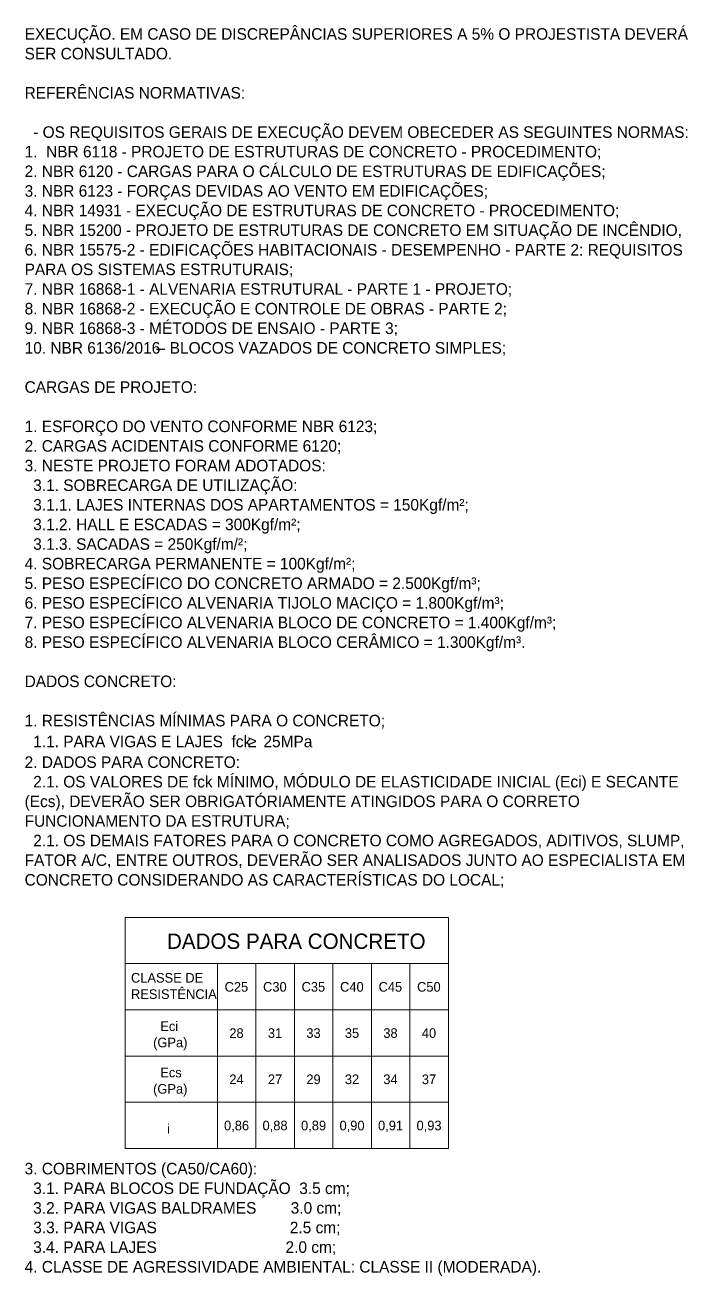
# Model space of a CAD drawing. Header units: centimetres. Extents: x 170 to 14001, y -2277 to 8860.
# Drawn here: x 170 to 1031, y -2277 to -653 of the extents above; entities that cross this region are included whole.
import ezdxf

# ---------------------------------------------------------------- set-up
doc = ezdxf.new("R2010")
doc.units = ezdxf.units.CM
doc.layers.add('A-DETL-THIN', color=7, linetype='Continuous', lineweight=9)
doc.layers.add('G-ANNO-TEXT', color=7, linetype='Continuous', lineweight=9)
doc.styles.add('Bahnschrift', font='', dxfattribs={"height": 15})
doc.styles.add('Bahnschrift_1', font='', dxfattribs={"height": 20})
doc.styles.add('Bahnschrift_2', font='', dxfattribs={"height": 12.5})
doc.styles.add('Segoe UI Symbol', font='seguisym.ttf', dxfattribs={"height": 15})
doc.styles.get('Bahnschrift').set_extended_font_data('Bahnschrift')
doc.styles.get('Bahnschrift_1').set_extended_font_data('Bahnschrift')
doc.styles.get('Bahnschrift_2').set_extended_font_data('Bahnschrift')

msp = doc.modelspace()

# ---------------------------------------------------------------- linework, layer by layer
at = {"layer": 'A-DETL-THIN'}
for p, q in [((300.4, -1811.7), (300.4, -2111.7)), ((720.4, -1811.7), (300.4, -1811.7)), ((720.4, -1811.7), (720.4, -2111.7)), ((300.4, -1871.7), (720.4, -1871.7)), ((420.4, -1871.7), (420.4, -2111.7)), ((470.4, -1871.7), (470.4, -2111.7)), ((520.4, -1871.7), (520.4, -2111.7)), ((570.4, -1871.7), (570.4, -2111.7)), ((620.4, -1871.7), (620.4, -2111.7)), ((670.4, -1871.7), (670.4, -2111.7)), ((300.4, -1931.7), (720.4, -1931.7)), ((300.4, -1991.7), (720.4, -1991.7)), ((300.4, -2051.7), (720.4, -2051.7)), ((300.4, -2111.7), (720.4, -2111.7))]:
    msp.add_line(p, q, dxfattribs=at)

# ---------------------------------------------------------------- texts
at = {"layer": 'G-ANNO-TEXT', "attachment_point": 1}
for s, insert, char_height, width, style in [('EXECUÇÃO. EM CASO DE DISCREPÂNCIAS SUPERIORES A 5% O PROJESTISTA DEVERÁ ', (169.9, -657.3), 15, 1002.51, 'Bahnschrift'), ('SER CONSULTADO.', (169.9, -682.8), 15, 220.464, 'Bahnschrift'), ('REFERÊNCIAS NORMATIVAS:', (169.9, -733.7), 15, 334.705, 'Bahnschrift'), ('  - OS REQUISITOS GERAIS DE EXECUÇÃO DEVEM OBECEDER AS SEGUINTES NORMAS:', (169.9, -784.7), 15, 998.101, 'Bahnschrift'), ('1.  NBR 6118 - PROJETO DE ESTRUTURAS DE CONCRETO - PROCEDIMENTO;', (169.9, -810.1), 15, 855.801, 'Bahnschrift'), ('2. NBR 6120 - CARGAS PARA O CÁLCULO DE ESTRUTURAS DE EDIFICAÇÕES;', (169.9, -835.6), 15, 880.253, 'Bahnschrift'), ('3. NBR 6123 - FORÇAS DEVIDAS AO VENTO EM EDIFICAÇÕES;', (169.9, -861.1), 15, 700.675, 'Bahnschrift'), ('4. NBR 14931 - EXECUÇÃO DE ESTRUTURAS DE CONCRETO - PROCEDIMENTO;', (169.9, -886.5), 15, 889.071, 'Bahnschrift'), ('5. NBR 15200 - PROJETO DE ESTRUTURAS DE CONCRETO EM SITUAÇÃO DE INCÊNDIO,', (169.9, -912), 15, 988.08, 'Bahnschrift'), ('6. NBR 15575-2 - EDIFICAÇÕES HABITACIONAIS - DESEMPENHO - PARTE 2: REQUISITOS ', (169.9, -937.5), 15, 1020.949, 'Bahnschrift'), ('PARA OS SISTEMAS ESTRUTURAIS;', (169.9, -962.9), 15, 404.852, 'Bahnschrift'), ('7. NBR 16868-1 - ALVENARIA ESTRUTURAL - PARTE 1 - PROJETO;', (169.9, -988.4), 15, 748.776, 'Bahnschrift'), ('8. NBR 16868-2 - EXECUÇÃO E CONTROLE DE OBRAS - PARTE 2;', (169.9, -1013.9), 15, 739.156, 'Bahnschrift'), ('9. NBR 16868-3 - MÉTODOS DE ENSAIO - PARTE 3;', (169.9, -1039.3), 15, 577.215, 'Bahnschrift'), ('10. NBR 6136/2016 ', (169.9, -1064.8), 15, 207.236, 'Bahnschrift'), (' BLOCOS VAZADOS DE CONCRETO SIMPLES;', (352.8, -1064.8), 15, 511.076, 'Bahnschrift'), ('–', (340.9, -1064.8), 15, 14.43, 'Bahnschrift'), ('CARGAS DE PROJETO: ', (169.9, -1115.7), 15, 262.553, 'Bahnschrift'), ('1. ESFORÇO DO VENTO CONFORME NBR 6123;', (169.9, -1166.7), 15, 516.287, 'Bahnschrift'), ('2. CARGAS ACIDENTAIS CONFORME 6120;', (169.9, -1192.1), 15, 474.198, 'Bahnschrift'), ('3. NESTE PROJETO FORAM ADOTADOS:', (169.9, -1217.6), 15, 447.342, 'Bahnschrift'), ('  3.1. SOBRECARGA DE UTILIZAÇÃO:', (169.9, -1243.1), 15, 406.856, 'Bahnschrift'), ('  3.1.1. LAJES INTERNAS DOS APARTAMENTOS = 150Kgf/m²;', (169.9, -1268.5), 15, 671.413, 'Bahnschrift'), ('  3.1.2. HALL E ESCADAS = 300Kgf/m²;', (169.9, -1294), 15, 429.304, 'Bahnschrift'), ('  3.1.3. SACADAS = 250Kgf/m/²;', (169.9, -1319.5), 15, 347.932, 'Bahnschrift'), ('4. SOBRECARGA PERMANENTE = 100Kgf/m²;', (169.9, -1344.9), 15, 506.266, 'Bahnschrift'), ('5. PESO ESPECÍFICO DO CONCRETO ARMADO = 2.500Kgf/m³;', (169.9, -1370.4), 15, 692.257, 'Bahnschrift'), ('6. PESO ESPECÍFICO ALVENARIA TIJOLO MACIÇO = 1.800Kgf/m³;', (169.9, -1395.9), 15, 732.342, 'Bahnschrift'), ('7. PESO ESPECÍFICO ALVENARIA BLOCO DE CONCRETO = 1.400Kgf/m³;', (169.9, -1421.3), 15, 806.097, 'Bahnschrift'), ('8. PESO ESPECÍFICO ALVENARIA BLOCO CERÂMICO = 1.300Kgf/m³.', (169.9, -1446.8), 15, 764.81, 'Bahnschrift'), ('DADOS CONCRETO:', (169.9, -1497.7), 15, 222.468, 'Bahnschrift'), ('1. RESISTÊNCIAS MÍNIMAS PARA O CONCRETO;', (169.9, -1548.7), 15, 540.337, 'Bahnschrift'), ('  1.1. PARA VIGAS E LAJES  fck ', (169.9, -1575.8), 15, 351.54, 'Bahnschrift'), ('≥', (460, -1575.8), 15, 17.637, 'Segoe UI Symbol'), (' 25MPa', (474.5, -1575.8), 15, 83.776, 'Bahnschrift'), ('2. DADOS PARA CONCRETO:', (169.9, -1602.6), 15, 321.076, 'Bahnschrift'), ('  2.1. OS VALORES DE fck MÍNIMO, MÓDULO DE ELASTICIDADE INICIAL (Eci) E SECANTE ', (169.9, -1628), 15, 1007.32, 'Bahnschrift'), ('(Ecs), DEVERÃO SER OBRIGATÓRIAMENTE ATINGIDOS PARA O CORRETO ', (169.9, -1653.5), 15, 838.565, 'Bahnschrift'), ('FUNCIONAMENTO DA ESTRUTURA;', (169.9, -1679), 15, 398.038, 'Bahnschrift'), ('  2.1. OS DEMAIS FATORES PARA O CONCRETO COMO AGREGADOS, ADITIVOS, SLUMP, ', (169.9, -1704.4), 15, 987.278, 'Bahnschrift'), ('FATOR A/C, ENTRE OUTROS, DEVERÃO SER ANALISADOS JUNTO AO ESPECIALISTA EM ', (169.9, -1729.9), 15, 1004.915, 'Bahnschrift'), ('CONCRETO CONSIDERANDO AS CARACTERÍSTICAS DO LOCAL;', (169.9, -1755.4), 15, 718.312, 'Bahnschrift'), ('DADOS PARA CONCRETO', (354.8, -1832.6), 20, 385.211, 'Bahnschrift_1'), ('CLASSE DE ', (308, -1883.8), 12.5, 116.245, 'Bahnschrift_2'), ('C25', (429.6, -1895.6), 12.5, 35.675, 'Bahnschrift_2'), ('C30', (479.6, -1895.6), 12.5, 36.076, 'Bahnschrift_2'), ('C35', (529.6, -1895.6), 12.5, 36.076, 'Bahnschrift_2'), ('C40', (579.6, -1895.6), 12.5, 36.878, 'Bahnschrift_2'), ('C45', (629.6, -1895.6), 12.5, 36.878, 'Bahnschrift_2'), ('C50', (679.6, -1895.6), 12.5, 36.477, 'Bahnschrift_2'), ('RESISTÊNCIA ', (308, -1905), 12.5, 135.886, 'Bahnschrift_2'), ('  Eci', (336.8, -1946.7), 12.5, 39.684, 'Bahnschrift_2'), ('28', (435.8, -1955.6), 12.5, 22.848, 'Bahnschrift_2'), ('31', (485.8, -1955.6), 12.5, 18.439, 'Bahnschrift_2'), ('33', (535.8, -1955.6), 12.5, 22.447, 'Bahnschrift_2'), ('35', (585.8, -1955.6), 12.5, 22.848, 'Bahnschrift_2'), ('38', (635.8, -1955.6), 12.5, 23.249, 'Bahnschrift_2'), ('40', (685.8, -1955.6), 12.5, 23.65, 'Bahnschrift_2'), ('(GPa) ', (336.8, -1967.8), 12.5, 55.717, 'Bahnschrift_2'), ('  Ecs', (336.8, -2006.8), 12.5, 45.295, 'Bahnschrift_2'), ('(GPa) ', (336.8, -2028), 12.5, 55.717, 'Bahnschrift_2'), ('24', (435.8, -2015.6), 12.5, 22.848, 'Bahnschrift_2'), ('27', (485.8, -2015.6), 12.5, 21.646, 'Bahnschrift_2'), ('29', (535.8, -2015.6), 12.5, 21.646, 'Bahnschrift_2'), ('32', (585.8, -2015.6), 12.5, 22.046, 'Bahnschrift_2'), ('34', (635.8, -2015.6), 12.5, 23.249, 'Bahnschrift_2'), ('37', (685.8, -2015.6), 12.5, 22.046, 'Bahnschrift_2'), ('0,86', (428.9, -2075.6), 12.5, 39.283, 'Bahnschrift_2'), ('0,88', (478.9, -2075.6), 12.5, 40.485, 'Bahnschrift_2'), ('0,89', (528.9, -2075.6), 12.5, 39.283, 'Bahnschrift_2'), ('0,90', (578.9, -2075.6), 12.5, 38.882, 'Bahnschrift_2'), ('0,91', (628.9, -2075.6), 12.5, 34.473, 'Bahnschrift_2'), ('0,93', (678.9, -2075.6), 12.5, 38.481, 'Bahnschrift_2'), ('  i ', (345.7, -2080), 12.5, 22.046, 'Bahnschrift_2'), ('3. COBRIMENTOS (CA50/CA60):', (169.9, -2130.3), 15, 357.553, 'Bahnschrift'), ('  3.1. PARA BLOCOS DE FUNDAÇÃO  3.5 cm;', (169.9, -2155.8), 15, 495.042, 'Bahnschrift'), ('  3.2. PARA VIGAS BALDRAMES        3.0 cm;', (169.9, -2181.3), 15, 494.24, 'Bahnschrift'), ('  3.3. PARA VIGAS                               2.5 cm;', (169.9, -2206.7), 15, 495.443, 'Bahnschrift'), ('  3.4. PARA LAJES                              2.0 cm;', (169.9, -2232.2), 15, 493.439, 'Bahnschrift'), ('4. CLASSE DE AGRESSIVIDADE AMBIENTAL: CLASSE II (MODERADA).', (169.9, -2257.7), 15, 795.274, 'Bahnschrift')]:
    msp.add_mtext(s, dxfattribs=dict(at, insert=insert, char_height=char_height, width=width, style=style))

doc.saveas('drawing.dxf')
